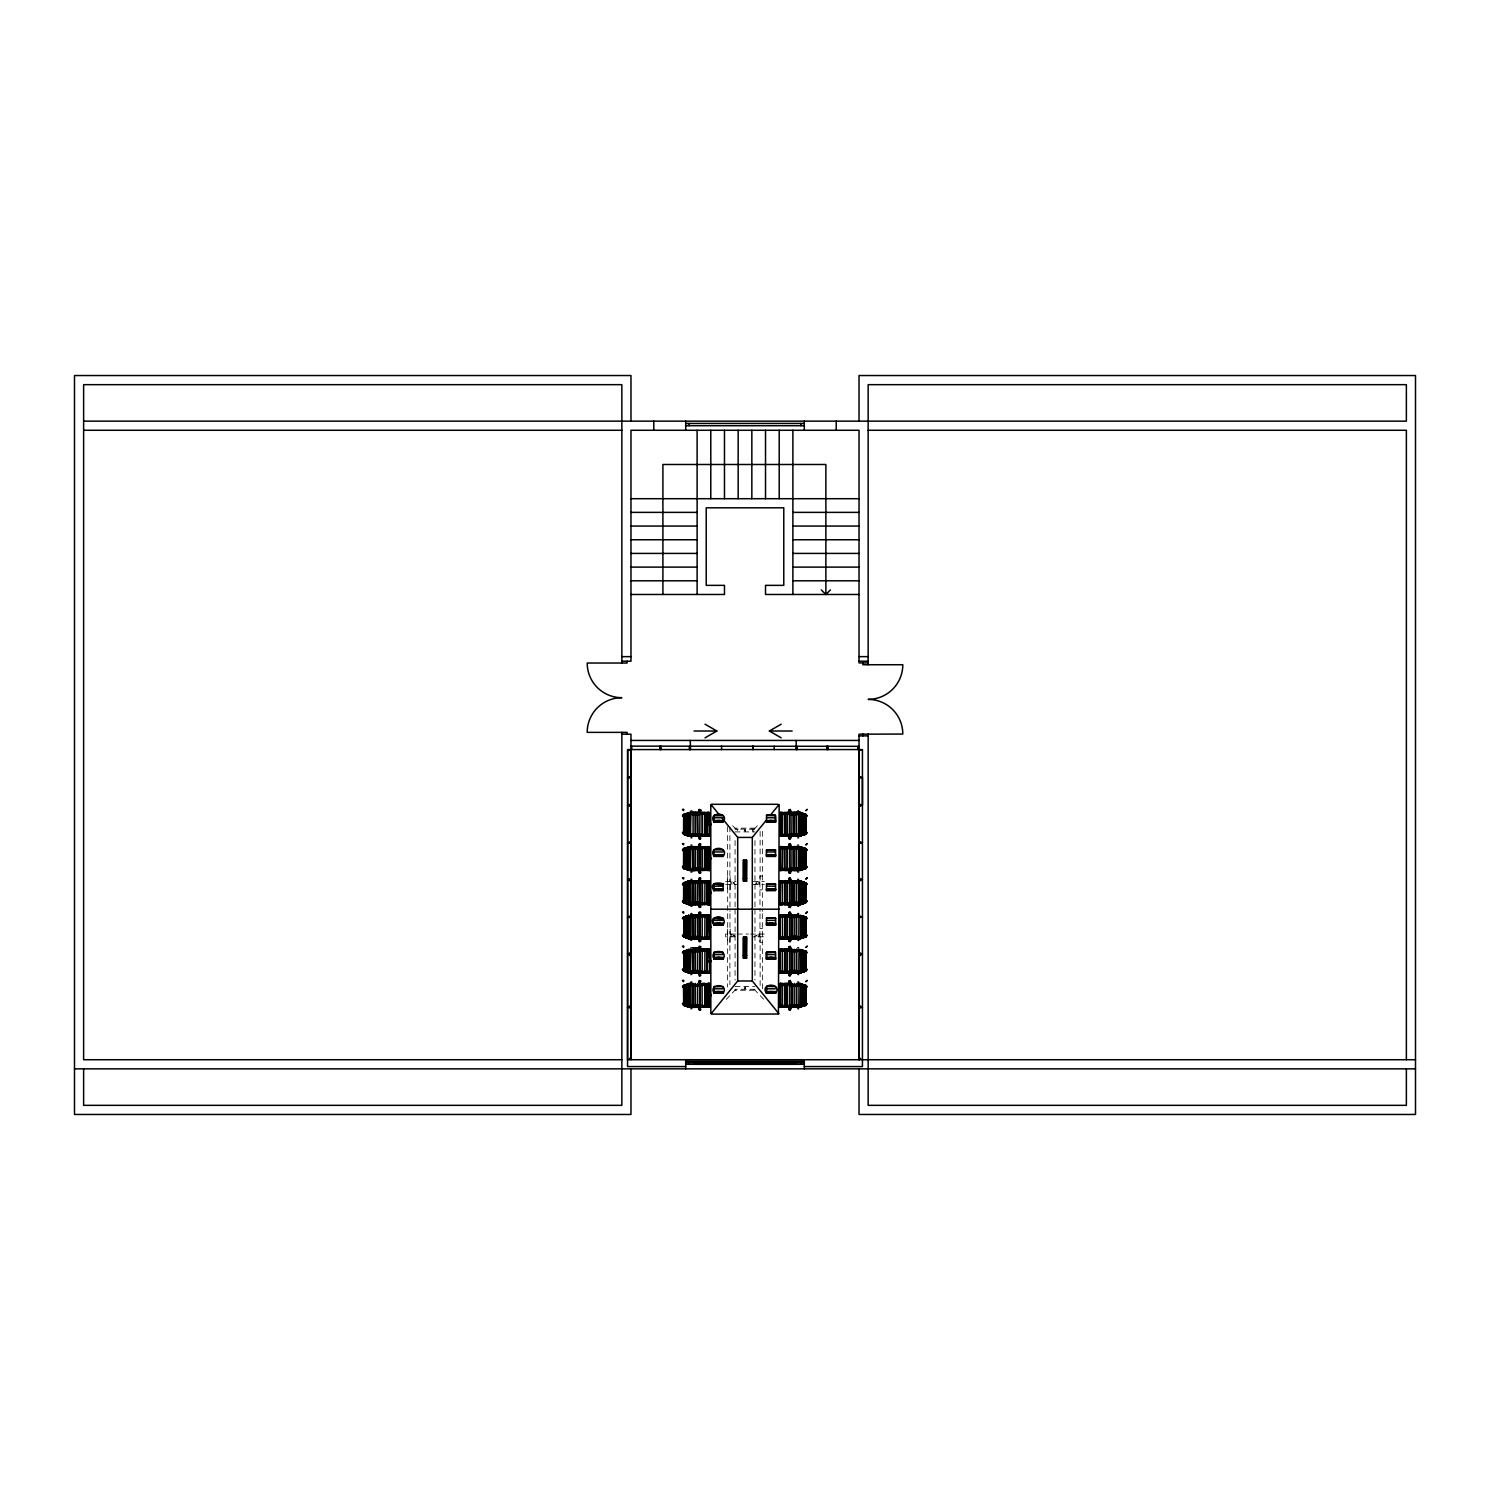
<?xml version="1.0" encoding="UTF-8"?>
<svg xmlns="http://www.w3.org/2000/svg" width="1490" height="1490" viewBox="0 0 1490 1490"><rect width="100%" height="100%" fill="white"/><g stroke="black" fill="none" stroke-linecap="round" stroke-linejoin="round"><path stroke-width="0.75" stroke-dasharray="5 3.75" d="M733.676 882.881C736.675 884.296 731.292 880.609 734.216 883.98M733.676 935.496C736.507 936.428 731.478 933.355 734.216 936.446M756.324 883.197C756.343 884.594 756.566 880.311 755.672 883.905M756.399 935.422C756.38 937.545 756.492 932.945 755.672 936.372M745.149 988.056C743.156 990.943 745.615 983.828 745.559 988.727M745.093 830.321C742.653 828.161 746.322 834.344 745.447 829.595M757.33 825.777L754.126 829.148L754.126 831.904M726.282 999.38L735.892 989.267M752.99 830.507L751.854 829.129M735.036 831.904L754.983 831.904M762.545 876.046L759.863 876.046L760.03 911.452M725.63 881.596L735.892 881.596M752.99 881.596L764.389 881.596M725.63 884.371L737.029 884.371M752.99 884.371L764.389 884.371M759.863 889.847L762.545 889.847M759.863 928.531L762.545 928.531M735.892 934.062L725.63 934.062L725.63 936.819L737.029 936.819M737.327 934.062L748.427 934.062M750.494 934.062L764.389 934.062L764.389 936.819L752.99 936.819M762.545 942.351L759.863 942.351L760.03 913.705M735.036 986.51L754.983 986.51M732.689 825.777L735.892 829.148M754.126 989.267L763.718 999.38M762.396 831.346L762.321 911.452M762.321 913.705L762.396 991.651M760.124 831.439L760.124 881.596M760.124 936.819L760.124 989.248M759.267 881.596L759.267 884.371M759.267 934.062L759.267 936.819M758.112 881.596L758.112 884.371M758.112 934.062L758.112 936.819M754.964 840.565L754.964 906.907M754.964 909.198L754.964 980.103M752.99 829.129L752.99 831.904M738.165 829.129L737.252 830.507L737.029 829.129M735.073 840.565L735.073 906.907M735.073 909.198L735.073 980.103M731.888 881.596L731.888 884.371M731.888 934.062L731.888 936.819M730.752 881.596L730.752 884.371M730.752 934.062L730.752 936.819M729.895 826.894L729.895 881.596M729.97 884.352L729.97 911.452M729.97 913.705L729.97 934.044M729.895 936.819L729.895 984.704M727.604 826.764L727.697 911.452M727.697 913.705L727.604 987.088M727.474 881.577L727.474 876.046L730.156 876.046L730.156 889.847L727.474 889.847L727.474 884.334M727.474 934.062L727.474 928.531L730.156 928.531L730.025 942.351L727.474 942.351L727.474 936.819M754.964 828.142L735.073 828.142L735.073 829.129L754.964 829.129L754.964 828.142M754.964 989.267L735.073 989.267L735.073 990.254L754.964 990.254L754.964 989.267"/><path stroke-width="1.5" d="M683.947 868.651L683.631 848.443L683.575 868.614L688.902 869.769L685.53 869.229M683.612 1005.489L683.631 985.281L683.798 1005.415M683.947 951.067L683.947 971.275L683.631 951.067L687.132 950.713L684.972 951.57M683.947 916.927L683.947 937.061L683.836 917.039M683.631 882.657L683.612 902.847L683.947 882.732M683.836 848.63L683.612 868.651L684.99 868.614L685.139 848.592L683.314 850.604M683.631 814.229L683.575 834.4L688.566 835.424L685.53 835.015M684.189 1005.415L684.208 985.356M684.189 971.201L684.208 951.142M684.189 936.986L684.208 916.927M684.189 902.791L684.208 882.732M684.636 1005.415L684.636 985.356L688.883 984.48M684.636 971.201L684.785 950.788L707.378 950.005M687.132 937.508L684.636 936.949L684.636 916.927L688.92 915.735L684.45 916.927M687.169 903.368L684.636 902.754L684.636 882.732L688.361 881.056L687.747 904.411L688.715 904.598M684.189 936.744L685.046 916.834M684.189 902.53L685.009 882.695L684.245 884.464M686.201 847.978L687.505 847.754L687.523 869.415L685.139 868.782L685.139 848.294L688.92 847.326L684.45 848.518M688.715 836.169L685.177 834.94L685.139 814.08L693.111 812.385L709.687 812.59L709.687 836.114L707.359 836.188M685.828 1005.88L685.828 984.89M685.828 971.666L685.288 950.75L688.361 949.484L687.821 972.318L688.902 972.393L687.821 972.896L688.622 949.652L688.324 972.877L690.131 972.97M687.505 915.81L686.35 915.996L686.331 938.011L687.542 916.182L685.475 916.611L685.288 937.396L688.902 938.216L684.562 937.173M684.189 868.316L685.381 868.856L685.828 848.052M685.828 813.838L684.45 834.437M684.636 1005.694L688.902 1006.607L687.747 1006.458L687.747 983.791L690.615 983.437L690.745 1007.221L685.53 1006.067L685.549 984.816M688.026 972.393L685.53 971.852L685.549 950.601L684.208 951.607L689.349 949.335M685.828 937.471L685.549 916.387M689.74 880.851L688.399 881.018L688.827 904.598L685.679 903.219L685.828 882.248M684.189 867.962L685.717 869.192L685.549 847.978M685.549 813.764L685.53 834.903L684.189 834.102M690.354 1007.333L686.294 1006.141L686.313 984.629L692.031 984.089M684.636 971.499L688.79 972.467L686.294 971.927L687.132 950.676M687.486 903.983L686.331 903.797L686.35 881.782L687.505 881.596M687.486 869.769L686.331 869.583L686.35 847.568L687.505 847.4M687.486 835.555L686.331 835.387L686.35 813.372L687.505 813.186M688.324 1006.532L686.071 1006.067L686.35 984.406L688.883 984.164L684.636 985.132M686.071 971.89L686.35 950.21L688.585 950.099M686.071 937.676L687.486 937.862L686.331 937.638L686.089 916.238M684.45 882.732L686.387 882.117L686.443 903.406L684.636 903.07M687.486 1006.607L686.331 1006.421L687.542 984.592M687.486 972.393L686.331 972.206L687.058 950.266L688.883 950.285M686.331 903.722L687.542 881.968L686.313 882.005L688.622 881.242M686.201 813.764L686.294 835.089L687.486 835.201L687.542 813.54L684.45 814.304M686.294 1006.141C682.197 1003.813 683.947 1004.651 687.747 1006.458L688.157 984.201M688.157 915.773L687.747 938.625L690.596 938.905L689.33 938.868M688.026 903.983L688.157 881.558M688.212 869.843L688.399 846.823L709.687 846.786L709.687 870.328L707.359 870.402M688.026 835.555L687.747 812.758L704.919 812.572L704.826 836.188L697.655 836.244L697.525 812.572L697.73 836.114M692.068 983.549L688.399 983.661L688.827 1007.221L689.2 983.512M689.181 973.045L688.343 949.447M688.361 915.27L688.436 938.551M690.075 846.637L688.399 846.823L688.715 870.384M688.622 915.456L689.181 938.849M687.821 903.909L709.687 904.542L709.687 881L688.343 881.018L688.827 904.598L690.131 904.56M690.056 836.207L690.615 812.385L688.846 812.497L688.827 836.169L688.361 812.646L688.827 836.169L690.354 836.281M688.902 972.877L689.013 949.484M688.902 938.663L688.846 915.121M689.013 904.449L688.51 881.13M692.031 983.437L690.615 983.437L690.559 1007.184M690.615 949.223L690.056 973.045M690.615 915.009L690.596 938.905L690.764 915.121M690.615 812.385L690.559 836.132M690.764 949.335L690.559 972.97M691.863 1008.339L690.932 1008.86M691.863 974.143L690.932 974.646M691.863 939.929L690.932 940.432M689.33 1007.296L693.092 1007.333L693.111 983.437M689.33 973.082L693.092 973.119L693.111 949.223M689.181 938.812L693.092 938.923L693.111 915.028L692.031 915.028M704.938 904.486L692.999 904.598L692.999 880.925M688.436 870.123L693.092 870.495L692.999 846.711M693.111 812.385L693.092 836.281L709.11 836.076M692.999 1007.221L693.222 983.549M692.999 973.007L693.222 949.335M692.999 938.812L692.999 915.121M693.204 904.598L693.111 880.814M689.33 870.458L693.204 870.384L693.111 846.599M708.495 1007.333L707.042 1007.128L707.042 983.661L709.557 983.474L709.687 1007.165L695.383 1007.296L695.253 983.624M708.16 972.989L707.042 972.914L707.042 949.447L709.594 949.409L709.538 973.063L697.655 973.082L697.674 949.26L709.557 949.279L709.687 972.951L695.383 973.082L695.253 949.409M708.458 938.775L709.575 938.737L695.234 938.737L695.402 915.065L704.956 915.251L704.826 938.812L702.051 938.849M695.234 904.523L695.402 880.851L695.383 904.672M708.458 870.365L709.575 870.328L695.234 870.309L695.402 846.637L695.383 870.458L693.092 870.495M695.383 836.244L695.402 812.423L695.457 836.114L689.33 836.244M693.092 1007.333L695.383 1007.296L695.402 983.474M693.092 973.119L695.383 973.082L695.402 949.26M693.092 938.923L695.383 938.886L695.402 915.065L693.111 915.028M697.674 983.474L697.655 1007.296L701.939 1007.221L699.797 1007.147M697.655 938.886L697.674 915.065L697.73 938.737M697.748 881L697.525 904.523L697.674 880.851L704.956 881.037L704.826 904.598M704.919 846.786L697.674 846.637L697.655 870.458L704.826 870.365L704.956 846.823L704.677 870.29M699.946 1007.259L699.946 983.512M700.021 973.063L692.012 973.119L699.946 973.063L699.946 949.298L704.919 949.409L704.826 973.026L702.051 973.063M695.383 938.886L699.946 938.849L699.946 915.102L709.557 915.065L709.687 938.737L709.687 915.214L708.458 915.177M699.797 904.523L699.946 880.888L692.031 880.888L701.939 881.037M699.797 870.328L699.946 846.674L692.031 846.674M699.797 836.114L699.946 812.46L692.031 812.46M700.058 1007.147L700.058 983.624M699.946 973.063L699.816 949.409M699.946 938.849L700.058 915.195L692.031 915.083M699.946 904.635L699.816 881M699.946 870.421L700.058 846.786L701.939 846.823M702.33 904.598L702.349 880.925L702.442 904.486M702.33 870.384L702.349 846.711L702.442 870.29M702.33 836.188L702.349 812.497L702.442 836.076M702.051 1007.259L704.826 1007.203L704.845 983.549L702.051 983.586L702.181 1007.128M708.458 983.586L709.557 983.586L701.939 983.661L704.845 983.661L704.826 1007.221M707.042 1007.128L707.042 983.661M707.042 972.914L707.042 949.447M708.495 938.923L707.042 938.7L707.042 915.251L708.495 915.028L708.495 923.726M707.303 881.037L707.154 904.598L707.154 880.925L708.495 880.814L708.495 889.511M707.303 846.823L707.154 870.402L707.154 846.711L708.495 846.618L708.495 855.297M707.303 812.609L707.154 836.188L707.154 812.516C712.611 810.914 705.757 817.339 708.495 821.083M707.154 938.812L707.154 915.139M708.178 949.372L708.495 957.921M708.16 904.56L709.538 904.672L708.942 880.814L709.184 904.56M708.495 992.135L708.495 983.437M708.942 983.437L708.923 1007.333L709.333 983.474M708.923 870.495L708.942 846.618L709.538 870.477M708.942 812.404L709.314 836.263M709.314 904.672L708.458 880.962M709.314 870.477L708.458 846.748M709.538 938.886L708.942 915.028L709.538 938.849L699.946 938.812M713.896 993.327L714.343 986.287M713.896 959.113L714.064 952.166L723.171 952.557M713.896 924.899C705.087 910.576 739.301 921.323 714.082 918.343M713.896 890.703C705.031 876.381 739.338 887.127 714.082 884.129M714.082 993.271C707.918 983.177 729.467 983.046 723.171 993.327M723.171 959.113C729.15 948.851 707.955 949.074 714.082 959.057L723.06 958.945L713.896 959.057M714.082 924.843C708.085 914.599 729.169 914.897 723.171 924.918M714.082 890.648L714.213 883.831M714.082 856.433C707.042 845.668 730.212 845.687 723.171 856.489L713.896 856.415L713.915 849.784M714.082 822.219C707.024 811.473 730.212 811.435 723.171 822.275L713.896 822.219L714.064 815.328L722.725 815.272M723.06 884.147L723.171 890.703L713.896 890.61M745.112 945.517L745.82 945.256M745.112 942.742L744.218 942.574M745.112 939.985L744.218 939.799M745.112 868.54L745.82 868.298M745.112 865.783L745.82 865.541M745.112 863.008L744.218 864.796L745.82 864.796L745.82 862.84M859.022 777.668L859.022 805.196L862.449 805.196L862.449 777.668M684.487 827.229L684.487 821.511M684.487 861.443L684.487 855.726M684.487 895.658L684.487 889.921M684.487 929.853L684.487 924.135M684.487 964.067L684.487 958.349M684.487 998.281L684.487 992.563M710.786 805.68L711.922 804.302L778.078 804.302L779.158 805.252L778.432 1014.038L711.922 1014.113L710.842 1013.163L710.786 805.68L711.922 804.302M714.008 815.719L723.041 815.719M714.027 849.803L723.06 849.933M714.008 952.557L722.725 952.222M713.896 986.752L723.116 986.548M766.829 815.272L775.284 815.254L766.568 815.347L766.4 822.275L775.675 822.201L775.452 815.328M766.512 849.896L775.471 849.915L775.675 856.489L766.4 856.415L766.4 849.896L775.657 849.915M766.4 924.918L766.568 917.97L775.657 918.343M766.754 918.045L775.34 917.914M766.4 993.327L766.829 986.287M775.675 993.253L766.4 993.271C759.36 982.58 782.678 982.432 775.675 993.327M700.486 872.171L699.35 872.805L699.425 871.65M700.486 906.386L699.574 907.131L699.425 905.846M700.486 940.6L699.089 940.749L700.393 940.32M789.067 844.774L790.37 844.364M790.464 844.625L789.16 845.054M789.067 878.988L790.37 878.56M789.067 913.202L790.37 912.774M789.067 947.417L790.128 948.478M766.568 883.98L766.4 890.703L775.675 890.629L775.508 883.961L766.512 884.129M766.4 918.287L775.489 918.138M682.96 918.082L684.078 918.902M798.994 1007.184L800.838 1007.072L799.217 1007.333M690.578 880.962L690.745 904.598L689.33 904.672M698.736 811.324L699.294 809.61M699.499 811.435L700.058 809.666M700.728 810.076L700.3 811.38L700.822 809.927L699.313 809.424L698.81 810.97L700.412 810.839M698.736 845.538L699.313 843.638L700.822 844.122L700.319 845.668L698.81 845.184M699.499 845.631L700.058 843.88M698.736 879.752L699.313 877.852L700.822 878.336L700.319 879.882L698.81 879.398M699.499 879.845L700.058 878.094M698.624 914.264L699.313 912.048L700.822 912.55L700.319 914.096L698.81 913.593M699.499 914.059L700.058 912.29M698.624 948.478L699.313 946.262L700.822 946.746L700.319 948.311L698.81 947.808M699.425 948.478L700.058 946.504L700.505 947.417M698.624 982.692L699.313 980.476L700.822 980.96L700.17 982.841M699.425 982.674L700.058 980.718M789.402 836.747L788.75 838.628L790.277 839.112L791.004 836.728M789.514 838.87L790.147 836.914M789.402 870.942L788.75 872.842L790.277 873.326L791.004 870.942M789.514 873.084L790.147 871.11M789.402 905.156L788.75 907.038L790.277 907.54L791.004 905.138M789.514 907.28L790.147 905.324M789.402 939.37L788.75 941.252L790.277 941.736L790.948 939.519M789.514 941.494L790.147 939.538M789.402 973.585L788.75 975.466L790.277 975.95L790.948 973.734M789.514 975.708L790.147 973.752M789.402 1007.78L788.75 1009.661L790.277 1010.164L790.948 1007.948M789.514 1009.922L790.147 1007.948M805.718 814.415L803.222 813.801M805.718 882.825L802.384 882.21L805.364 883.048M805.718 917.039L802.384 916.722L804.6 917.374M805.718 951.253L802.384 950.918L804.6 951.57M805.755 985.356L802.495 985.058L804.563 985.318M766.493 815.44L775.471 815.682L775.489 822.219M709.11 858.333L710.19 857.905L709.948 859.171M775.508 986.604L766.791 986.436M687.821 835.48L688.902 836.039M685.009 848.481L684.208 848.834M697.73 870.309L697.748 846.786M688.175 904.132L686.294 903.499L687.132 902.996M688.51 938.197L686.443 937.601M688.51 1006.607L688.92 983.698M800.838 836.169L794.189 836.244L794.17 812.423L800.354 812.46L805.364 814.639M800.726 813.186L800.745 835.48M782.194 813.168L801.732 813.298L801.75 835.387L782.194 835.611M801.415 813.726L804.954 814.49M801.378 814.192L805.103 815.458M784.727 870.402L784.615 846.823L784.634 870.29L791.898 870.458L792.028 846.786M804.023 835.015L800.912 835.424L805.364 833.748M782.194 847.363L801.043 847.326L805.364 848.834M782.194 870.402L780.034 870.439L780.015 846.637L801.452 847.177M801.341 848.481L804.023 849.095M802.551 869.005L804.619 868.54L803.836 847.903M799.441 904.56L800.838 904.449L800.726 880.925L803.259 882.005L802.589 903.946M804.935 903.07L801.527 903.722L801.043 881.54L804.023 882.154L804.023 903.331L800.67 904.02M801.341 881.54L779.866 881L780.034 904.672L782.194 904.598M801.341 882.695L804.023 883.309M798.193 915.083L791.823 915.195L791.823 938.737L800.372 938.849M780.015 915.065L780.034 938.886L796.461 938.923L796.461 915.028L779.866 915.214L780.034 938.849L780.015 915.065L792.028 915.195M802.551 903.219L804.619 902.754L804.6 882.695L802.03 881.968M782.194 915.791L801.043 915.735L805.364 917.263M801.341 915.735L801.527 938.179M801.341 916.89L804.023 917.505M792.047 972.951L791.898 949.26L784.727 949.335L784.876 972.914L787.521 973.063M804.786 936.837L804.563 916.89L804.935 936.986L802.514 937.713L802.57 915.847M801.452 950.378L805.364 951.477L800.652 949.95M801.415 951.142L804.023 951.719M798.193 984.089L800.95 983.866L805.364 986.045L801.452 984.592M803.482 984.778L800.652 984.126M801.415 984.201L804.917 985.132M801.415 985.356L804.023 985.933M802.048 1006.253L804.935 1005.377L803.855 1006.029M802.607 815.216L805.606 816.036M803.185 850.138L805.978 850.324L804.376 849.747M803.185 884.352L805.606 884.464M803.911 918.101L803.185 918.566M803.911 952.296L802.607 952.054M803.911 986.51L802.607 986.25M806.481 918.846L805.68 917.728M683.072 866.51L683.873 867.627M683.072 900.724L683.873 901.841L683.314 900.556M683.072 969.133L683.873 970.251M684.208 814.993L685.251 814.192M685.288 916.834L684.208 917.263M685.288 951.03L687.505 950.378M801.415 813.149L804.023 813.726L804.023 834.903L806.09 834.288L805.941 814.229L805.624 834.437M805.364 867.962L800.8 869.918L801.192 846.86M805.606 916.927L806.015 936.949L800.223 938.29L782.194 938.234M803.855 971.815L804.6 951.104L802.03 950.378M780.462 836.076L780.63 812.404L782.511 812.609L782.269 836.076M801.601 813.41L801.676 835.275L805.121 834.437M804.6 832.631L805.978 832.631L804.395 833.208M781.114 870.365L780.034 870.477M804.6 848.946L802.384 848.332L805.252 849.449M804.414 848.294L804.209 869.043L804.023 847.978L801.229 847.475L801.396 869.918M801.657 881.819L800.95 881.242M804.6 883.16L802.57 881.633M805.364 902.158L803.892 903.219L803.725 882.248M804.935 902.493L802.551 902.884M801.657 916.033L800.652 915.735L800.67 938.216L803.371 937.527M805.121 936.484L803.892 937.433L804.023 916.387L802.03 916.182M780.015 949.279L780.034 973.1L780.015 949.279L789.756 949.409L789.775 972.951L779.885 972.951L781.114 972.989M804.321 937.098L804.786 917.151L803.725 916.462M805.121 937.061L800.987 938.048L804.023 937.638L804.023 916.387L800.763 915.624M801.341 949.95L806.015 951.179L805.624 971.275L805.941 951.067M805.121 970.698L803.892 971.629L804.023 950.601L804.023 971.741L782.194 972.449M803.725 950.676L804.432 971.424L802.048 972.039M804.935 971.499L800.67 972.43M802.03 984.592L802.495 984.704M805.121 1004.893L803.892 1005.843L804.023 984.816L804.023 1005.955L782.194 1006.644M804.432 1005.62L803.725 984.89M804.935 1005.117L801.359 1006.104L804.935 1005.694M684.636 815.831L688.045 814.341M684.189 833.748L688.175 835.126L688.231 813.112M686.089 849.673C679.663 851.218 690.336 849.207 687.747 848.667L684.45 849.673M684.599 848.704L688.659 847.475L687.952 869.471L686.331 869.229L686.35 847.94L687.132 848.443M687.821 869.583L684.562 868.167L688.715 868.689M686.35 881.857L683.631 882.825M684.636 884.24L686.555 883.7M685.381 903.07L683.538 902.754L684.636 902.791M686.983 903.573L686.331 903.443M684.599 902.679L688.678 904.188M684.636 917.877L688.734 916.909M684.636 918.455L686.368 918.566M685.53 937.527L684.189 936.372M709.11 915.251L695.402 915.065M684.636 952.091L690.615 951.067M685.53 971.741L684.189 970.94M686.182 971.741L687.132 971.424L683.947 971.275M685.381 971.499L688.212 971.89L686.294 971.927M684.636 986.287L690.615 985.281M685.53 1005.955L685.214 1005.694M686.331 1006.067L683.947 1005.489M805.326 866.696L806.63 866.752L805.68 867.627M805.326 900.91L807.133 901.059L806.202 902.344L804.395 901.618M683.742 816.837L684.692 815.552L683.37 814.602L682.439 815.887L684.469 817.321M683.742 851.051L684.692 849.766L683.37 848.797L682.439 850.101L684.469 851.535M684.692 883.98L683.742 885.265L682.439 884.296L683.37 883.011L684.692 883.98L683.5 883.142M683.742 919.46L684.692 918.175L683.37 917.225L682.439 918.511L684.469 919.945M683.742 953.674L686.964 952.054M683.742 987.889L686.964 986.25M802.626 833.525L804.544 832.705M802.626 867.739L804.544 866.901M802.626 901.953L804.544 901.115M804.432 902.996L804.265 882.322L805.252 883.663M803.017 936.093L804.544 935.329M803.017 970.288L805.978 969.468L804.395 970.046M802.626 1004.577L805.978 1003.664L804.395 1004.26M778.879 1013.703L752.301 980.979L752.301 837.417L766.288 820.208M770.479 815.03L778.879 804.712M711.121 1013.703L737.699 980.979L737.699 837.417L722.315 818.476M699.183 810.15L700.505 810.579M699.183 912.774L700.505 913.202M700.412 913.482L699.089 913.053M790.389 838.386L789.085 837.976L790.482 838.125M699.183 946.988L700.151 946.727M699.183 981.184L700.505 981.612M790.389 941.028L789.104 940.879L789.849 939.966M790.389 975.224L789.104 975.075L789.849 974.181M790.389 1009.438L789.179 1008.749L790.482 1009.158M802.756 867.739L803.743 867.478M821.307 589.91L825.87 594.473L830.414 589.91M685.4 814.024L684.208 814.639M684.45 815.458L688.734 814.266M687.169 813.801L683.947 814.229M685.214 834.661L684.636 814.304L688.231 813.689L686.387 813.689M685.381 834.661L687.169 834.94M683.631 848.443L686.35 847.642M699.946 836.225L701.939 836.076M704.938 836.076L704.845 812.516M687.821 869.694L690.131 870.346M684.45 883.887L688.734 882.695M687.132 882.657L686.201 882.173M784.876 836.076L784.727 812.516L784.727 836.188L792.047 836.114M787.372 836.076L787.372 812.609M683.631 916.853L687.132 916.871M685.363 916.462L684.599 917.449M784.653 812.572L794.319 812.572L794.189 836.244L779.885 836.114L779.866 812.59L781.393 812.553M794.319 812.572L801.806 812.758M800.987 814.918L804.023 815.458M780.034 836.263L782.194 836.188M803.836 813.689L804.283 834.754L804.451 814.378L805.364 814.993M685.288 937.098L683.947 937.061M796.573 836.169L794.319 836.114M787.372 870.29L787.372 846.823M683.631 951.067L684.636 951.142M784.653 846.786L791.898 846.637M802.514 834.735L802.57 813.223M684.45 952.874L683.37 951.439L682.439 952.725L684.469 954.159M802.402 834.94L804.619 834.288M805.121 832.705L806.202 833.934L807.133 832.631L805.252 831.308M805.121 833.283L801.415 834.437M779.885 870.328L796.573 870.384L796.461 846.599L794.17 846.637L794.189 870.458L800.838 870.235L799.441 870.346M800.987 847.438L801.415 847.363M801.452 847.754L804.917 848.63L804.432 868.502L806.09 868.502L805.606 848.443L805.941 868.651L800.223 869.881L782.194 869.825M800.987 849.132L804.023 849.673M782.269 870.29L782.511 846.823L781.058 846.618M784.727 904.598L784.727 880.925L784.727 904.598L800.67 904.449M787.372 904.486L787.372 881.037M683.593 985.43L687.169 985.132M685.028 1005.303L685.102 985.43L684.208 985.672L685.363 984.89M784.653 881L792.028 881M802.514 868.931L802.57 847.438M684.45 987.088L683.37 985.635L682.439 986.92L684.469 988.373M687.169 985.169L684.972 985.784M805.121 867.478L801.415 868.651M794.319 904.523L796.573 904.598L796.554 880.925L794.17 880.851L794.189 904.672L794.319 881M799.497 880.851L801.043 881.54L782.194 881.577M801.452 881.968L803.948 882.285M800.987 883.346L804.023 883.887M780.648 904.709L781.114 904.56M780.034 904.672L780.63 880.814M791.898 904.672L791.898 880.851L792.047 904.523M784.876 938.7L784.727 915.139L784.727 938.812L787.521 938.849M787.372 938.7L787.372 915.232M802.514 903.145L802.495 881.857L803.24 903.722M805.121 901.692L801.415 902.847M801.452 916.182L804.954 917.114M800.987 917.542L801.769 917.617M781.114 938.775L779.996 938.737L792.047 938.737M787.372 972.914L787.372 949.447M802.551 937.433L802.495 916.071L802.551 937.825M805.624 937.061L805.941 916.853M800.95 949.652L803.259 950.415M800.987 951.756L801.769 951.831M779.885 972.951L800.838 973.007L799.441 972.97M794.114 972.951L796.573 973.007L796.554 949.335M802.57 950.061L802.402 971.852L805.624 971.275M800.987 984.164L801.527 1006.607M800.987 985.97L801.769 986.045M780.648 1007.333L781.114 1007.203M792.047 1007.147L787.633 1007.221M780.071 1007.277L780.369 983.549L779.885 1007.165L800.838 1007.221M794.114 1007.147L796.573 1007.221L796.554 983.549M800.67 1006.644L801.639 1006.458M766.605 883.756L775.657 884.129M766.754 952.24L775.489 952.166L766.419 952.445L775.545 952.501L775.675 959.113M790.11 947.938L789.7 946.634M790.11 982.152L789.7 980.848M699.425 837.436L699.853 838.74M699.425 974.274L699.853 975.577M699.425 1008.488L699.853 1009.792M699.816 812.572L701.939 812.609M685.139 868.502L687.169 869.154M798.957 812.385L798.957 836.281L798.957 812.385L801.192 812.646M802.346 813.54L802.402 835.201M685.288 902.884L685.139 882.508M804.563 814.266L803.222 813.447M699.816 915.195L701.939 915.232M702.2 915.232L702.181 938.7M798.808 846.711L800.875 847.177M787.633 870.29L789.775 870.328L789.756 846.786L787.614 846.711M702.2 949.447L702.181 972.914M798.808 880.925L798.957 904.709L800.838 904.598M804.414 882.806L804.432 902.716L805.624 902.847L805.606 882.732M787.633 904.486L789.775 904.523L789.756 881L787.614 880.925M803.874 916.499L805.177 917.505M787.633 938.7L789.775 938.737L789.756 915.195L784.653 915.214M801.601 950.247L782.194 950.005M780.034 1007.296L780.015 983.474L781.058 983.437L782.511 983.661L782.418 1007.24L781.077 1007.333M798.808 983.549L800.354 983.512M684.469 831.197L682.42 832.631L683.351 833.934C686.611 831.513 690.839 836.002 684.45 833.283M682.886 833.283L684.562 832.072M682.588 866.77L684.469 865.411M682.886 867.497L684.562 866.286M683.482 868L684.599 867.199L687.821 868.54M684.469 899.625L682.42 901.059L683.351 902.344L684.674 901.394L688.715 902.884M682.886 901.711L684.562 900.482M804.879 815.552L806.202 814.602L807.133 815.887L805.326 816.036M804.6 815.794L806.071 814.732M805.177 816.334L806.667 815.235M805.233 817.209L806.965 815.961M684.469 933.82L682.42 935.273L683.351 936.558C690.243 936.484 701.529 937.75 709.11 937.154M682.886 935.906L684.562 934.696M804.879 849.766L806.202 848.797L807.133 850.101L805.233 851.423M805.177 850.529L806.667 849.449M684.469 968.034L682.42 969.468L683.351 970.772L686.946 970.363M682.886 970.12L684.562 968.91M804.376 883.961L806.202 883.011L807.133 884.296L805.233 885.637M805.177 884.743L806.667 883.663M684.469 1002.249L682.42 1003.683L683.351 1004.968L686.555 1004.502M682.886 1004.335L684.562 1003.124M804.376 918.157L806.202 917.225L807.133 918.511L805.233 919.851M805.177 918.957L806.667 917.859M804.376 952.371L806.202 951.439L807.133 952.725L805.233 954.047M805.177 953.153L806.667 952.073M804.376 986.585L806.202 985.635L807.133 986.92L805.233 988.261M805.177 987.367L806.667 986.287M684.636 970.325L687.784 970.586M684.636 1004.539L688.026 1004.875M802.495 814.024L805.177 814.881M805.606 848.443L803.222 847.642M802.439 971.704L801.527 972.151M780.369 812.609L780.648 836.3M780.369 881.037L780.388 904.598L794.189 904.672M781.077 973.138L782.418 973.026L782.399 949.354L779.978 949.409L791.823 949.409M780.369 983.549L789.607 983.624L789.625 1007.259L789.607 983.512L784.653 983.624L789.495 983.624M805.624 1005.489L805.941 985.281L806.09 1005.34L802.439 1005.955L802.57 984.275M806.444 935.925L805.308 935.646M705.012 737.848L716.858 731.013L705.012 724.177M781.207 737.848L769.361 731.013L781.207 724.177M688.846 813.186L687.784 813.261L688.622 812.832M688.436 846.953L690.354 846.674M687.747 848.667L688.734 848.481M688.045 848.555L688.734 847.903M685.102 917.002L688.231 916.313L686.313 916.22M688.808 915.735L688.51 915.735M685.046 951.253L685.028 971.089M782.194 904.02L803.482 903.443M800.8 904.132L804.023 903.443M685.102 985.43L688.361 983.679M687.747 985.505L688.734 985.933L686.816 986.25M801.452 1006.83L804.972 1004.968M709.948 824.957L709.948 823.579M709.948 893.385L709.948 892.007M709.948 961.795L709.948 960.417M709.948 996.009L709.948 994.631M805.196 834.177L801.415 835.015M684.208 883.048L687.821 881.707M686.35 882.154L688.585 881.54M805.196 868.391L801.415 869.229M685.717 918.157L683.947 918.678M805.196 902.605L801.415 903.443M685.717 952.371L683.947 952.874M805.196 936.819L801.415 937.638M685.717 986.585L683.947 987.088M805.196 971.014L801.452 972.616M780.052 814.322L784.727 814.36M802.439 834.512L804.972 833.934M780.052 848.536L784.727 848.555M688.045 882.769L688.734 882.117M804.395 867.422L806.202 868.13L807.133 866.845L805.252 865.522M802.439 868.726L804.972 868.13L803.855 869.192L804.023 847.978M780.164 882.695L787.614 882.732M688.045 916.965L688.734 916.313M780.164 916.909L784.727 916.983M688.045 951.179L704.919 950.583M801.527 936.446L804.023 935.906M801.415 937.061L804.023 936.484M802.439 937.136L804.972 936.558M780.164 951.123L784.727 951.197M688.045 985.393L704.919 984.778M801.527 970.66L804.023 970.12M802.439 971.35L804.972 970.772M780.052 985.374L784.727 985.393M801.527 1004.875L803.855 1004.26M790.762 810.97L789.16 810.839M790.762 845.184L789.253 845.668L788.75 844.122L790.259 843.638L790.836 845.538M790.762 879.398L789.253 879.882L788.75 878.336L790.259 877.852L790.836 879.752M790.762 913.593L789.253 914.096L788.75 912.55L790.259 912.048L790.929 914.264M790.762 947.808L789.253 948.311L788.75 946.746L790.259 946.262L790.929 948.478M789.253 982.506L790.762 982.022M698.791 837.566L700.3 837.082M698.791 871.78L700.3 871.278M698.791 905.976L700.3 905.492M698.791 940.19L700.3 939.706M698.791 974.404L700.3 973.92M698.791 1008.618L700.3 1008.115M802.626 970.363L803.743 970.12M800.987 833.823L804.023 833.283M801.788 867.962L800.875 868.111M801.788 902.176L800.875 902.307M688.268 848.667L702.051 848.481M688.268 985.505L704.919 985.356M805.68 849.319L806.63 850.194L805.326 850.25M805.68 883.533L806.63 884.408L805.494 884.688M683.873 1004.465L682.923 1003.59L684.059 1003.291M801.247 833.748L803.482 833.283M801.247 867.962L804.023 867.478M804.023 869.229L800.745 870.384L800.726 846.711L799.199 846.674M685.549 918.101L702.051 916.909M801.247 902.176L804.023 901.692M685.549 952.296L702.051 951.123M685.549 986.51L688.194 985.821M804.023 970.698L801.452 971.461M804.023 1004.316L800.95 1005.08M804.023 1004.912L801.452 1005.657M790.37 813.67L797.243 813.577M790.37 814.825L797.243 814.751M790.37 847.866L797.243 847.791M790.37 849.021L797.243 848.946M790.37 882.08L797.243 882.005M790.37 883.235L797.243 883.16M790.37 916.294L797.243 916.22M790.37 917.449L797.243 917.374M802.626 936.167L803.855 935.832M790.37 950.49L797.243 950.415M790.37 951.663L797.243 951.589M790.37 984.704L797.243 984.629M790.37 985.859L797.243 985.784M686.089 815.458L683.947 816.036M688.734 813.689L689.74 814.266M779.978 915.214L781.095 915.177M709.37 949.447L697.748 949.409M709.37 983.661L709.501 1007.277L708.458 1007.203M800.558 972.877L800.54 949.484L800.95 972.933M799.217 836.281L800.95 836.095L799.441 836.132M688.92 881.056L690.615 880.814L690.559 904.56M709.11 902.94L689.74 902.921L685.028 901.115M709.11 971.35L689.33 971.35M800.838 870.384L796.573 870.384M780.164 834.493L800.838 834.475L798.957 834.512M780.164 868.689L800.95 868.577L798.957 868.726M804.6 866.826L805.624 866.901M780.164 902.903L800.95 902.791L798.957 902.921M804.6 901.04L805.624 901.115M805.624 902.847L805.941 882.657M780.164 937.117L800.95 936.986L798.957 937.136M804.6 935.254L805.624 935.329M781.077 938.923L782.529 938.7L782.399 915.139L781.058 915.028M780.164 971.331L800.838 971.312L789.551 971.312M780.164 1005.527L800.838 1005.527L798.957 1005.564M683.947 884.464L689.2 882.732L702.051 882.695M800.372 1007.221L800.726 983.549L800.745 1007.221M780.63 846.618L781.095 846.748M789.849 871.557L789.439 872.861M789.849 905.771L789.439 907.075M699.723 845.407L700.151 844.104M699.723 879.621L700.151 878.299M780.127 880.962L782.511 881.037L782.418 904.598M800.372 973.007L799.217 973.119M690.615 814.229L689.349 814.229M690.615 848.443L689.349 848.443M690.615 882.657L689.349 882.657M690.615 916.871L689.349 916.871M800.298 938.7L798.957 938.905L800.838 938.812L800.726 915.121M689.74 813.074L707.378 813.168M689.74 814.229L709.519 814.322L708.532 814.248M800.838 835.052L782.194 835.164M800.838 869.266L784.653 869.229M800.838 903.48L784.653 903.443M800.838 937.676L784.653 937.657M800.838 971.89L784.653 971.871M800.838 1006.104L784.653 1006.067M691.379 814.192L702.051 814.285M798.193 834.549L789.551 834.475M691.379 848.406L700.021 848.481M798.193 868.763L789.551 868.689M691.379 882.62L700.021 882.695M798.193 902.959L789.551 902.903M691.379 916.834L700.021 916.909M798.193 937.173L789.551 937.117M691.379 951.03L700.021 951.123M691.379 985.244L702.051 985.318M798.193 1005.601L789.551 1005.527M693.204 870.384L695.234 870.309M693.204 938.812L695.234 938.737M693.204 973.007L695.234 972.951M693.204 1007.221L695.234 1007.147M787.614 915.232L789.495 915.195M787.614 812.497L789.756 812.572L789.625 836.225L789.607 812.46M700.058 870.328L701.939 870.29M700.058 904.523L701.939 904.486M700.058 938.737L701.939 938.7M700.058 972.951L701.939 972.914M700.132 835.238L707.359 835.164M700.132 869.452L702.107 869.415M784.653 813.745L800.838 813.689M784.653 814.322L799.813 814.229M700.021 834.475L691.36 834.549M784.653 847.94L800.838 847.903M784.653 848.518L800.838 848.481M789.532 848.481L798.193 848.406M700.021 868.689L691.36 868.763M784.653 882.154L800.838 882.117M784.653 882.732L800.95 882.806M789.532 882.695L798.193 882.62M700.021 902.903L691.36 902.959M784.653 916.369L800.838 916.313M784.653 916.946L787.614 916.946M789.532 916.909L800.95 917.002M700.021 937.117L691.36 937.173M784.653 950.583L800.838 950.527M784.653 951.16L800.95 951.216M789.532 951.123L798.193 951.03M700.021 971.312L688.399 971.163L683.742 968.519M784.653 984.778L800.838 984.741M784.653 985.356L800.95 985.43M700.021 1005.527L689.33 1005.564M704.9 869.229L689.33 869.303M707.359 869.825L689.33 869.881M702.051 869.843L704.9 869.806M704.9 903.443L689.33 903.517M704.9 937.657L689.33 937.713M704.9 971.871L689.33 971.927M704.9 1006.067L689.33 1006.141M789.532 812.534L797.541 812.46M789.532 846.748L797.541 846.674M789.532 880.962L797.541 880.888L789.607 881L789.625 904.635M797.541 915.083L789.607 915.195L789.625 938.849M692.012 836.244L700.021 836.225M692.012 870.458L700.021 870.421M702.051 904.058L689.33 904.095M692.012 904.672L700.021 904.635M692.012 938.886L700.021 938.849M692.012 1007.296L700.021 1007.259M83.626 421.149L1406.374 421.149L1406.374 384.662L868.149 384.662L868.149 664.726M685.698 423.439L804.302 423.439M685.698 425.712L804.302 425.712M83.626 430.275L621.851 430.275M868.149 430.275L1406.374 430.275L1406.374 1059.725M630.978 498.703L859.022 498.703M630.978 512.374L697.115 512.374M792.885 512.374L859.022 512.374M630.978 526.063L697.115 526.063M792.885 526.063L859.022 526.063M630.978 539.753L697.115 539.753M792.885 539.753L859.022 539.753M630.978 553.423L697.115 553.423M792.885 553.423L859.022 553.423M630.978 567.113L697.115 567.113M792.885 567.113L859.022 567.113M630.978 580.802L697.115 580.802M792.885 580.802L859.022 580.802M630.978 594.473L724.475 594.473L724.475 585.365L706.223 585.365L706.223 507.811L783.777 507.811L783.777 585.365L765.525 585.365L765.525 594.473L859.022 594.473M621.851 656.643L630.978 656.643M859.022 656.643L868.149 656.643M621.851 661.206L630.978 661.206L630.978 430.275L859.022 430.275L859.022 662.901L868.149 662.901M859.022 661.206L868.149 661.206M694.042 731.013L716.858 731.013M769.361 731.013L792.159 731.013M621.851 734.197L630.978 734.197L630.978 1059.725M859.022 735.874L868.149 735.874M630.978 740.437L859.022 740.437M630.978 746.136L859.022 746.322M685.698 1066.561L627.551 1066.561L627.551 749.582L862.449 749.563L862.449 1066.561L804.302 1066.561M630.885 749.805L630.885 777.426L627.551 777.426M627.737 750.14L630.978 750.364M859.208 750.14L862.449 750.14M629.469 776.979L630.978 776.979M859.208 776.979L860.717 776.979M859.022 777.426L862.449 777.426M629.469 777.892L630.978 777.892L630.978 804.954M859.022 777.892L860.717 777.892M629.469 804.488L630.978 804.488M859.208 804.488L860.717 804.488M627.551 805.196L630.978 805.196M630.885 805.494L630.978 842.446M629.469 806.239L630.978 806.239M859.208 806.239L860.717 806.239M690.95 810.951L691.882 810.951M797.69 810.951L798.621 810.951M794.096 812.572L780.052 812.59M689.349 813.652L704.919 813.745M692.31 813.577L698.829 813.596M787.502 814.285L798.193 814.192M692.31 814.751L698.829 814.751M714.082 817.749L723.041 817.749M766.512 817.749L775.471 817.749M714.082 820.468L723.041 820.487M766.531 820.487L775.489 820.468M713.971 821.102L715.051 821.102M723.097 821.102L721.998 821.102A5.681 5.681 0 0 1 720.08 820.767A4.675 4.675 0 0 0 716.969 820.767A5.848 5.83 0 0 1 715.051 821.009M766.475 821.102L767.555 821.102M775.601 821.083L774.502 821.102A5.941 5.923 0 0 1 772.584 820.767A4.675 4.675 0 0 0 769.473 820.767A5.588 5.588 0 0 1 767.555 821.009M708.346 823.523L710.674 823.486L710.674 825.069L708.346 825.032M708.607 824.268L710.674 824.268M683.742 831.681L684.953 832.631M692.31 833.785L698.829 833.785M797.262 833.785L790.389 833.711M689.33 834.512L709.501 834.456L708.532 834.512M689.33 835.089L702.051 835.052M692.31 834.94L698.829 834.959M797.262 834.94L790.389 834.884M689.33 835.667L707.359 835.611M737.699 837.417L752.301 837.417M690.932 837.808L691.863 837.808M797.69 837.808L798.64 837.808M629.469 841.831L630.978 841.831M859.208 841.831L860.717 841.831M627.551 842.744L630.978 842.744M859.022 842.744L862.449 842.744M629.469 843.061L630.978 843.061L630.978 879.268M859.022 843.061L860.717 843.061M690.95 845.147L691.882 845.147M797.69 845.147L798.621 845.147M801.806 846.953L799.813 846.748M689.349 847.288L707.378 847.363M692.31 847.791L698.829 847.791M689.349 847.866L704.919 847.94M708.532 848.462L709.519 848.536L701.939 848.518M692.31 848.946L698.829 848.965M714.082 851.963L723.041 851.963M766.512 851.963L775.471 851.963M714.082 854.683L723.041 854.683M766.531 854.683L775.489 854.683M713.971 855.223L715.051 855.223A5.848 5.83 0 0 0 716.951 854.888A4.675 4.675 0 0 1 720.08 854.981A5.681 5.681 0 0 0 721.998 855.316L723.097 855.297M721.998 855.223L723.097 855.223M766.475 855.223L767.555 855.223A5.588 5.588 0 0 0 769.455 854.888A4.675 4.675 0 0 1 772.584 854.981A5.941 5.923 0 0 0 774.502 855.316L775.601 855.297M774.502 855.223L775.601 855.223M713.971 855.316L715.051 855.316M766.475 855.297L767.555 855.316M708.346 857.718L710.674 857.681L710.674 859.283L708.346 859.246M708.607 858.482L710.674 858.482M744.218 867.553L745.82 867.553M692.31 868L698.829 868M797.262 868L790.389 867.925M689.33 868.726L690.596 868.726M704.9 868.651L707.359 868.651M708.532 868.726C704.677 867.72 690.745 870.737 685.028 866.901M782.194 868.651L784.653 868.651M692.31 869.154L698.829 869.154M797.262 869.154L790.389 869.08M802.402 869.415L802.495 847.642L802.514 869.434M744.218 870.309L745.82 870.309M744.218 871.054L745.82 871.129M690.932 872.023L691.863 872.023M797.69 872.023L798.64 872.023M744.218 873.084L745.82 873.084M744.218 873.811L745.82 873.885M744.218 875.841L745.82 875.841M744.218 876.586L745.82 876.604M743.286 878.429L746.751 878.411M629.469 878.634L630.978 878.634M859.208 878.634L860.717 878.634M690.95 879.361L691.882 879.361M797.69 879.361L798.621 879.361M627.551 879.584L630.978 879.584M859.022 879.584L862.449 879.584M630.885 879.901L630.978 916.834M629.469 880.627L630.978 880.627M859.208 880.627L860.717 880.627M746.751 881.186L743.286 881.186L743.286 860.196L746.751 860.196L746.453 881.205L746.397 860.196M689.349 881.503L707.378 881.577M689.349 882.08L704.919 882.154M692.31 882.005L698.829 882.005M692.31 883.16L698.829 883.16M714.082 886.178L723.041 886.178M766.512 886.178L775.471 886.178M714.082 888.897L723.041 888.897M766.531 888.897L775.489 888.897M713.971 889.418L715.051 889.418A5.848 5.83 0 0 0 716.951 889.102A4.675 4.675 0 0 1 720.08 889.195A5.681 5.681 0 0 0 721.998 889.53L723.097 889.511M721.998 889.437L723.097 889.437M766.475 889.437L767.555 889.437A5.588 5.588 0 0 0 769.455 889.102A4.675 4.675 0 0 1 772.584 889.195A5.941 5.923 0 0 0 774.502 889.53L775.601 889.511M774.502 889.418L775.601 889.418M713.971 889.53L715.051 889.53M766.475 889.511L767.555 889.53M709.035 891.895L710.674 891.895L710.674 893.497L709.035 893.497M708.346 891.933L710.488 891.933M708.607 892.696L710.674 892.696M708.346 893.46L710.488 893.46M692.31 902.214L698.829 902.214M797.262 902.214L790.389 902.139M689.33 902.921L690.596 902.921M804.935 902.791L805.736 902.679M692.31 903.368L698.829 903.368M797.262 903.368L790.389 903.294M688.566 903.983L685.53 903.443M700.132 903.983L707.359 904.02M689.74 904.635L692.999 904.598M709.575 904.542L708.458 904.56M796.573 904.598L799.832 904.635M690.932 906.218L691.863 906.218M797.69 906.218L798.64 906.218M710.786 909.198L779.214 909.198M690.95 913.575L691.882 913.575M797.69 913.575L798.621 913.575M689.349 915.698L707.378 915.791M629.469 916.22L630.978 916.22M689.349 916.275L704.919 916.369M692.31 916.22L698.829 916.22M859.208 916.22L860.717 916.22M787.502 916.909L798.193 916.834M627.551 917.151L630.978 917.151M859.022 917.151L862.449 917.151M629.469 917.449L630.978 917.449L630.978 953.674M692.31 917.374L698.829 917.374M859.022 917.449L860.717 917.449M714.082 920.392L723.041 920.373M766.512 920.373L775.471 920.392M714.082 923.111L723.041 923.111M766.531 923.111L775.489 923.111M713.971 923.632L715.051 923.726M723.097 923.726L721.998 923.744A5.681 5.681 0 0 1 720.08 923.409A4.675 4.675 0 0 0 716.969 923.409A5.848 5.83 0 0 1 715.051 923.632M766.475 923.632L767.555 923.744M775.601 923.726L774.502 923.726A5.941 5.923 0 0 1 772.584 923.39A4.675 4.675 0 0 0 769.473 923.409A5.588 5.588 0 0 1 767.555 923.632M708.346 926.147L710.674 926.11L710.674 927.693L708.346 927.655M708.607 926.91L710.674 926.91M686.946 936.167L685.028 935.329M692.31 936.409L698.829 936.428M797.262 936.409L790.389 936.353M683.612 937.061L684.636 936.949M689.33 937.136L690.596 937.136M804.935 936.949L806.015 936.949M692.31 937.582L698.829 937.582M797.262 937.582L790.389 937.508M689.33 938.29L707.359 938.234M798.64 940.432L797.69 939.929M744.218 941.755L745.82 941.773M744.218 942.5L745.82 942.5M744.218 944.53L745.82 944.53M744.218 947.286L745.82 947.286M690.95 947.77L691.882 947.77M797.69 947.77L798.621 947.77M744.218 948.031L745.82 948.087M744.218 950.043L745.82 950.043M692.31 950.415L698.829 950.434M744.218 950.788L745.82 950.862M704.845 951.197L709.11 951.086M692.31 951.589L698.829 951.589M629.469 953.023L630.978 953.023M744.218 952.799L745.82 952.799M859.208 953.023L860.717 953.023M744.218 953.544L745.82 953.581M627.551 953.973L630.978 953.973M859.022 953.973L862.449 953.973M745.559 954.177L744.758 954.866M630.885 954.42L630.978 1006.942M714.082 954.587L723.041 954.587M766.512 954.587L775.471 954.587M629.469 955.462L630.978 955.462M743.286 955.407L746.751 955.388M859.208 955.462L860.717 955.462M714.082 957.306L723.041 957.325M766.531 957.325L775.489 957.306M713.971 957.846L715.051 957.94M723.097 957.94L721.998 957.94A5.681 5.681 0 0 1 720.08 957.604A4.675 4.675 0 0 0 716.969 957.604A5.848 5.83 0 0 1 715.051 957.846M766.475 957.94L767.555 957.94M775.601 957.921L774.502 957.94A5.941 5.923 0 0 1 772.584 957.604A4.675 4.675 0 0 0 769.473 957.604A5.588 5.588 0 0 1 767.555 957.846M746.751 958.163L743.286 958.163L743.286 937.154L746.751 937.154L746.453 958.163L746.397 937.154M766.4 959.113L766.419 952.408L766.531 959.057L775.564 958.945M766.4 959.057L775.675 959.038M708.346 960.342L710.674 960.324L710.674 961.907L708.346 961.87M708.607 961.106L710.674 961.106M692.31 970.623L698.829 970.623M797.262 970.623L790.389 970.549M692.31 971.778L698.829 971.778M797.262 971.778L790.389 971.722M689.33 972.504L707.359 972.449M798.64 974.646L797.69 974.143M737.699 980.979L752.301 980.979M690.95 981.985L691.882 981.985M797.69 981.985L798.621 981.985M798.044 983.437L798.994 983.586M798.044 983.549L800.838 983.624M700.021 984.164L707.378 984.201M782.194 984.201L789.532 984.164M692.31 984.629L698.829 984.629M708.532 985.3L709.519 985.374L704.845 985.393M787.502 985.318L798.193 985.244M692.31 985.784L698.829 985.803M714.082 988.801L723.041 988.801M766.512 988.801L775.471 988.801M714.082 991.521L723.041 991.521M766.531 991.521L775.489 991.521M713.971 992.154L715.051 992.154M723.097 992.135L721.998 992.154A5.681 5.681 0 0 1 720.08 991.818A4.675 4.675 0 0 0 716.969 991.818A5.848 5.83 0 0 1 715.051 992.061M766.475 992.061L767.555 992.154M775.601 992.135L774.502 992.154A5.941 5.923 0 0 1 772.584 991.818A4.675 4.675 0 0 0 769.473 991.818A5.588 5.588 0 0 1 767.555 992.061M713.896 993.253L723.171 993.253M708.346 994.556L710.674 994.519L710.674 996.121L708.346 996.084M708.607 995.32L710.674 995.32M692.31 1004.837L698.829 1004.837M797.262 1004.837L790.389 1004.763M708.532 1005.564L709.501 1005.489L691.36 1005.601M629.469 1006.067L630.978 1006.067M692.31 1005.992L698.829 1005.992M797.262 1005.992L790.389 1005.918M859.208 1006.067L860.717 1006.067M689.33 1006.718L707.359 1006.644M627.551 1007.37L630.978 1007.37M859.022 1007.37L862.449 1007.37M629.469 1007.799L630.978 1007.817L630.978 1059.297M859.022 1007.817L860.717 1007.799M798.64 1008.86L797.69 1008.339M629.469 1058.384L630.978 1058.384M859.208 1058.384L860.717 1058.384M621.851 1059.725L83.626 1059.725L83.626 384.662L621.851 384.662L621.851 663.031M1415.5 1059.725L627.551 1059.725L627.737 749.563M685.698 1061.532L804.302 1061.532M685.698 1062.668L804.302 1062.668M685.698 1064.288L804.302 1064.288M74.5 1068.851L1415.5 1068.851M789.551 836.225L797.56 836.244M789.551 870.421L797.56 870.458M789.551 904.635L797.56 904.672M789.551 938.849L797.56 938.886M789.625 973.026L797.56 973.082L789.551 973.063M789.551 1007.259L797.56 1007.296M784.653 870.402L787.521 870.421M787.521 1007.259L784.634 1007.128M784.634 835.164L787.446 835.201M784.634 835.536L787.446 835.573M784.634 869.75L787.446 869.769M701.939 882.732L709.11 882.657M784.634 903.946L787.446 903.983M701.939 916.946L709.11 916.871M784.634 938.16L787.446 938.197M701.939 951.16L704.919 951.16M784.634 972.374L787.446 972.411M784.634 1006.57L787.446 1006.607M693.222 846.711L695.253 846.786M693.222 880.925L695.253 881M693.222 915.121L695.253 915.195M707.359 904.598L708.495 904.672M799.199 812.46L800.354 812.572M800.838 882.695L798.957 882.657M800.838 916.909L798.957 916.871M800.838 951.104L798.957 951.067M800.838 985.318L798.957 985.281M690.354 973.119L689.181 973.007M798.957 814.229L800.838 814.266L799.813 814.266M690.596 834.512L688.715 834.475M798.994 846.748L798.957 870.495L799.497 846.748M798.957 848.443L800.95 848.592M690.056 870.421L690.615 846.599L690.559 870.346M690.596 1005.564L687.784 1004.8M687.486 938.179L686.331 938.011M781.095 983.586L780.015 983.474M708.458 972.989L709.575 972.951M688.715 937.098L684.376 936.484M688.715 971.312L687.821 971.163M688.715 1005.527L687.821 1005.377M805.606 918.678L803.185 917.952M805.606 952.874L803.185 952.166M805.606 987.088L803.185 986.361M683.947 866.901L684.953 866.826M684.953 901.04L683.947 901.115M683.947 935.329L684.953 935.254M690.131 836.132L689.013 836.039M801.229 950.099L801.061 972.393M800.95 812.534L800.67 836.039M688.715 835.052L688.715 833.86L685.028 832.705M688.715 937.676L684.599 936.875M803.185 815.328L804.917 815.831M684.189 902.158L687.784 902.754M684.189 970.586L687.132 971.35M801.229 814.993L803.482 815.458M801.229 849.207L803.482 849.673M801.229 883.421L803.482 883.887M804.023 918.101L801.527 917.542M804.023 952.296L801.527 951.756M804.023 986.51L801.527 985.97M688.324 1004.8C684.543 1003.291 683.668 1004.577 683.742 1002.733M805.68 833.413L806.5 832.295M805.68 970.251L806.5 969.133M802.533 985.318L804.6 985.784M805.68 1004.465L806.5 1003.347M683.314 816.39L684.134 815.272L683.091 816.222M687.132 834.512L684.562 833.972M684.953 868.204L687.132 868.726M683.891 883.533L683.091 884.632M684.953 902.418L687.132 902.921M684.953 936.633L687.132 937.136M789.253 837.082L790.78 837.566M789.253 871.278L790.78 871.78M789.253 905.492L790.78 905.976M789.253 939.706L790.78 940.19M789.253 973.92L790.78 974.404M789.253 1008.115L790.78 1008.618M698.81 982.022L700.319 982.506M688.026 937.024L687.747 938.048L687.821 915.922M685.717 903.406L684.636 902.493M709.948 926.221L710.19 927.488L709.11 927.041M684.059 832.258L682.96 833.059M805.177 832.202L806.667 833.283M805.177 866.416L806.667 867.497M805.252 899.718L806.965 900.984M805.177 900.612L806.667 901.711M682.904 815.235L684.562 816.446M805.252 933.932L807.133 935.273L806.202 936.558L804.879 935.608M805.177 934.826L806.667 935.906M684.134 849.486L683.091 850.436M682.904 849.449L684.562 850.66M805.252 968.146L807.133 969.468L806.202 970.772L804.879 969.804M805.177 969.04L806.667 970.12M682.904 883.663L684.562 884.874M682.606 884.371L684.469 885.749M805.252 1002.36L807.133 1003.683L806.202 1004.968L804.879 1004.018M805.177 1003.254L806.667 1004.335M682.904 917.859L684.562 919.088M682.904 952.073L684.562 953.283M682.904 986.287L684.562 987.498M789.607 846.674L789.625 870.421M798.826 904.598L798.994 880.962M798.826 938.812L798.957 915.009M798.826 973.007L798.957 949.223M802.365 1006.178L802.495 984.48L802.439 1006.178M798.826 1007.221L798.957 983.437M792.028 812.572L791.823 836.114M804.172 834.661L803.836 813.801L804.023 834.903M782.399 846.711L782.418 870.402M796.349 870.384L796.461 846.599M801.061 903.983L801.043 881.54M796.349 904.598L796.461 880.814M784.634 972.914L784.727 949.335M801.061 1006.607L801.043 984.164M684.767 901.487L683.742 900.109M684.45 935.329L683.742 934.304M684.45 970.698L685.344 971.666M684.45 1004.893L685.344 1005.88M711.121 804.712L719.521 815.03M801.676 972.113L801.732 950.136M780.369 949.354L780.388 973.026M775.657 918.231L775.675 924.899M790.836 811.324L790.259 809.424L788.75 809.927L789.253 811.473M789.495 809.666L790.072 811.435M789.495 843.88L790.072 845.631M789.495 878.094L790.072 879.845M789.495 912.29L790.072 914.059M790.929 982.692L790.259 980.476L788.75 980.96L789.383 982.841M789.495 980.718L790.128 982.674M700.151 836.747L700.803 838.628L699.294 839.112L698.549 836.728M699.406 836.914L700.058 838.87M700.151 870.942L700.803 872.842L699.294 873.326L698.549 870.942M699.406 871.11L700.058 873.084M700.151 905.156L700.803 907.038L699.294 907.54L698.549 905.138M699.406 905.324L700.058 907.28M700.151 939.37L700.803 941.252L699.294 941.736L698.605 939.519M699.406 939.538L700.058 941.494M700.151 973.585L700.803 975.466L699.294 975.95L698.605 973.734M699.406 973.752L700.058 975.708M700.151 1007.78L700.803 1009.661L699.294 1010.164L698.605 1007.948M699.406 1007.948L700.058 1009.922M805.364 814.304L805.364 834.363M805.364 848.518L805.364 868.577M805.364 882.732L805.364 902.791M805.364 916.927L805.364 936.986M805.364 951.142L805.364 971.201M805.364 985.356L805.364 1005.415M804.917 951.142L804.935 971.201M804.917 985.356L804.935 1005.415M796.461 812.385L796.461 836.281L796.349 812.497M796.461 915.028L796.461 938.923M796.461 949.223L796.461 973.119M796.461 983.437L796.461 1007.333M794.319 846.786L794.319 870.309M794.17 915.065L794.189 938.886M794.17 949.26L794.189 973.082M794.17 983.474L794.189 1007.296M791.898 915.065L791.898 938.886M791.898 949.26L791.898 973.082L789.625 973.063L789.607 949.298M791.898 983.474L791.898 1007.296L791.823 983.624M787.223 812.497L787.223 836.188M787.223 846.711L787.223 870.384M787.223 880.925L787.223 904.598M787.223 915.139L787.223 938.812M787.223 949.335L787.223 973.026M782.399 812.516L782.418 836.188M782.269 983.661L782.269 1007.128M780.388 870.402L780.052 846.674L780.071 870.439M1406.374 1068.851L1406.374 1105.338L868.149 1105.338L868.149 734.048M862.915 662.901L862.915 664.726L902.81 664.726A34.661 34.661 0 0 1 868.149 699.387A34.661 34.661 0 0 1 902.81 734.048L859.022 734.197L859.022 1059.725M862.915 734.048L862.915 735.874M859.208 749.563L859.208 1059.688M859.022 421.149L859.022 375.536L1415.5 375.536L1415.5 1114.464L859.022 1114.464L859.022 1068.851M858.389 746.322L858.389 749.563M858.128 746.322L858.128 749.563M836.225 421.149L836.225 430.275M828.068 746.322L828.068 749.563M827.304 746.136L827.304 749.563M827.043 746.136L827.043 749.563M825.87 594.473L825.87 464.489L662.901 464.489L662.901 594.473M804.302 421.149L804.302 430.275M804.302 1059.725L804.302 1068.851M803.464 1061.532L686.536 1061.532M800.875 423.439L800.875 425.712M800.875 1061.998L800.875 1064.288M797.001 746.322L797.001 749.563M796.461 746.136L796.461 749.563M796.2 740.437L796.219 749.563M796.163 1064.288L693.837 1064.288M792.885 430.275L792.885 594.473M779.214 430.275L779.214 498.703M774.223 746.229L774.223 749.47M765.525 430.275L765.525 498.703M752.971 746.136L753.046 749.563M752.785 746.136L752.785 749.563M751.835 430.275L751.835 498.703M745.82 860.214L745.82 881.205M745.82 937.173L745.82 958.163M744.218 860.214L744.218 881.205M744.218 937.173L744.218 958.163M743.622 860.196L743.585 881.205M743.622 937.154L743.585 958.163M738.165 430.275L738.165 498.703M724.475 430.275L724.475 498.703M721.588 746.136L721.588 749.563M710.786 430.275L710.786 498.703M697.115 430.275L697.115 594.473M690.261 740.437L690.503 749.563M690 746.136L690.243 749.563M689.665 746.322L689.665 749.563M689.404 746.322L689.404 749.563M689.125 423.439L689.125 425.712M689.125 1061.998L689.125 1064.288M685.698 421.149L685.698 430.275M685.698 1059.725L685.698 1068.851M661.057 746.322L661.057 749.563M660.312 746.136L660.312 749.563M660.07 746.136L660.07 749.563M653.775 421.149L653.775 430.275M631.723 746.322L631.723 749.563M630.978 421.149L630.978 375.536L74.5 375.536L74.5 1114.464L630.978 1114.464L630.978 1068.851M627.085 661.206L627.085 663.031L587.19 663.031A34.661 34.661 0 0 0 621.851 697.693A34.661 34.661 0 0 0 587.19 732.372L627.085 732.372L627.085 734.197M621.851 732.372L621.851 1105.338L83.626 1105.338L83.626 1068.851M683.593 843.619L683.593 844.793L682.439 843.619L683.593 843.619M683.593 809.424L683.593 810.579L682.439 809.424L683.593 809.424M683.593 980.457L683.593 981.612L682.439 980.457L683.593 980.457M683.593 946.262L683.593 947.417L682.439 946.243L683.593 946.262M683.593 912.048L683.593 913.202L682.439 912.048L683.593 912.048M683.593 877.833L683.593 878.988L682.439 877.833L683.593 877.833M688.846 846.711L688.827 870.384L688.92 846.86M802.495 950.266L802.514 972.076L802.57 950.341M807.133 809.424L805.978 810.579L807.133 809.424M807.133 843.619L805.978 844.793L807.133 843.619M807.133 877.833L805.978 878.988L807.133 877.833M807.133 912.048L805.978 913.202L807.133 912.048M807.133 946.243L805.978 947.417L807.133 946.243M787.223 983.549L787.223 1007.221L787.223 983.549M807.133 980.457L805.978 981.612L807.133 980.457M784.876 1007.128L784.727 983.549L784.876 1007.128M683.742 865.895L682.42 866.845L683.351 868.13L684.767 867.273L683.742 865.895M723.171 924.824L713.896 924.824L723.171 924.843M775.675 924.824L766.4 924.824L775.675 924.843M698.512 947.864L692.831 947.808L698.512 947.901"/></g></svg>
